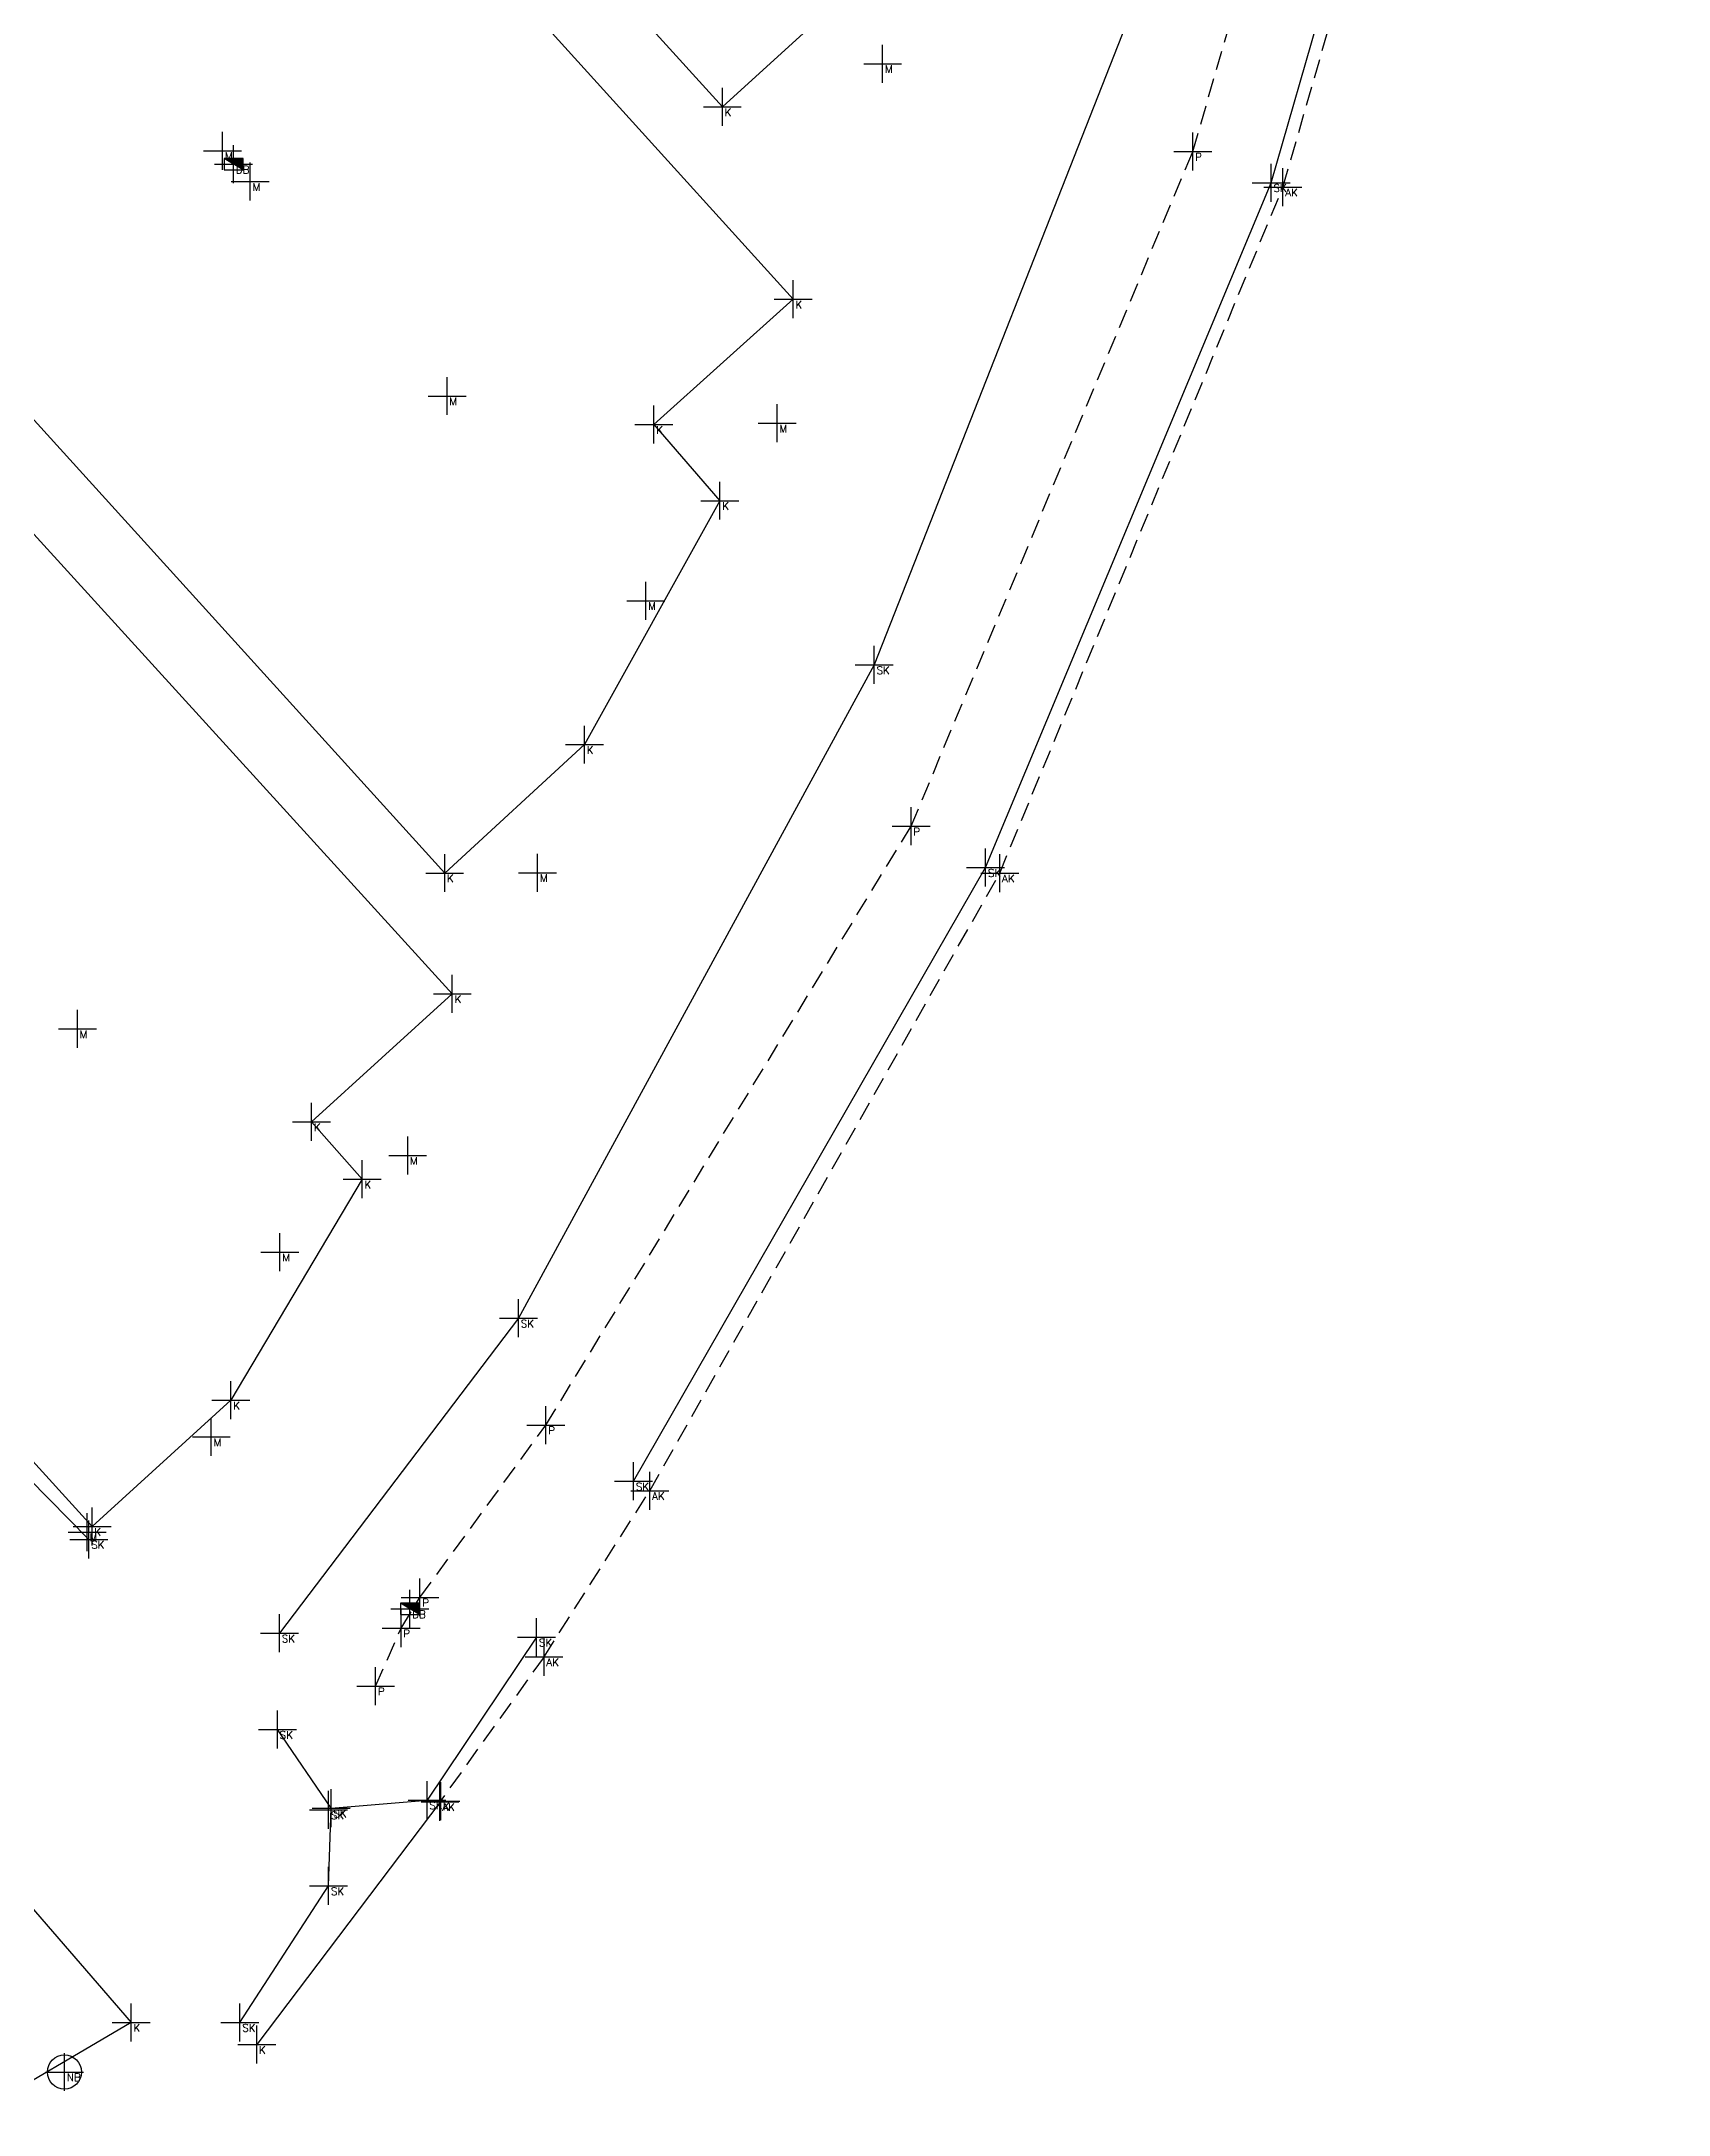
# Model space of a CAD drawing. Header units: metres. Extents: x 113488 to 113987, y 6281306 to 6282136.
# Drawn here: x 113943.1 to 113986, y 6281553.1 to 6281607.7 of the extents above; entities that cross this region are included whole.
import ezdxf
from ezdxf.enums import TextEntityAlignment as Align

# ---------------------------------------------------------------- set-up
doc = ezdxf.new("R2010")
doc.units = ezdxf.units.M
doc.header["$PDMODE"] = 2
doc.header["$PDSIZE"] = 0.5
doc.linetypes.add('DASHED', pattern=[0.75, 0.5, -0.25])
for name, color, linetype in [('M-2VA', 7, 'Continuous'), ('M-3YTOR', 7, 'Continuous'), ('M-BEF-BRUNNAR-INMÄTT', 7, 'Continuous'), ('M-BEF-SLÄNT', 4, 'Continuous'), ('M-BEF-VÄGKANT', 6, 'DASHED'), ('M-BEF-VÄGKANTSTÖD', 1, 'Continuous'), ('M-BRUNNAR', 3, 'Continuous'), ('pntdesc', 1, 'Continuous')]:
    doc.layers.add(name, color=color, linetype=linetype)
doc.styles.get("Standard").update_dxf_attribs({"font": 'simplex8.shx'})

# ---------------------------------------------------------------- blocks, each defined once
blk = doc.blocks.new('meas')
at = {"color": 0}
blk.add_point((0, 0), dxfattribs=at)
at = {"layer": 'pntdesc'}
blk.add_attdef('PNTDESC', text='', height=1, dxfattribs=at).set_placement((0.3, -0.21), align=Align.TOP_LEFT)
blk = doc.blocks.new('BEF-DB')
blk.add_hatch(color=256).paths.add_polyline_path([(-0.25, 0.15), (0.25, -0.15), (0.25, 0.15)])
blk.add_line((0.25, -0.15), (-0.25, 0.15))
at = {"flags": 128}
blk.add_lwpolyline([(-0.25, 0.15), (-0.25, -0.15), (0.25, -0.15), (0.25, 0.15)], close=True, dxfattribs=at)
blk = doc.blocks.new('NB')
at = {"layer": 'M-BRUNNAR', "ltscale": 0.1}
blk.add_circle((0, 0), 0.45, dxfattribs=at)

msp = doc.modelspace()

# ---------------------------------------------------------------- linework, layer by layer
at = {"layer": 'M-BEF-SLÄNT'}
for points in [[(113976.604, 6281701.959, 7.141), (113980.383, 6281683.359, 6.884), (113981.676, 6281665.704, 6.665), (113980.903, 6281646.723, 6.621), (113977.258, 6281627.473, 6.673), (113972.072, 6281609.099, 6.769), (113972.337, 6281609.753, 6.727), (113965.07, 6281591.27, 6.705), (113955.69, 6281574.047, 6.62), (113949.39, 6281565.744, 6.559)], [(113958.724, 6281569.749, 6.474), (113968.006, 6281585.925, 6.582), (113975.535, 6281603.979, 6.601), (113980.982, 6281622.898, 6.673), (113984.282, 6281641.827, 6.761), (113985.521, 6281661.818, 6.877), (113984.454, 6281682.192, 6.93), (113981.119, 6281701.49, 7.065)], [(113914.054, 6281599.384, 6.966), (113915.701, 6281596.511, 7.034), (113925.648, 6281587.385, 7.221), (113933.816, 6281578.921, 7.283), (113944.364, 6281568.217, 7.207)], [(113956.168, 6281565.638, 6.47), (113953.279, 6281561.346, 6.418)], [(113950.75, 6281561.129, 6.191), (113949.334, 6281563.205, 6.248)], [(113948.347, 6281555.482, 6.33), (113950.685, 6281559.084, 6.199), (113950.75, 6281561.129, 6.191), (113953.279, 6281561.346, 6.418)]]:
    msp.add_polyline3d(points, dxfattribs=at)
at = {"layer": 'M-BEF-VÄGKANT'}
for points in [[(113956.364, 6281565.12, 6.423), (113959.152, 6281569.5, 6.468), (113968.378, 6281585.781, 6.571), (113975.844, 6281603.863, 6.604), (113981.326, 6281622.876, 6.699), (113984.794, 6281641.815, 6.782), (113986.011, 6281661.816, 6.898), (113984.823, 6281682.098, 6.971), (113981.528, 6281701.576, 7.097), (113975.995, 6281720.273, 7.135), (113968.532, 6281738.245, 7.214), (113959.29, 6281755.043, 7.3), (113947.622, 6281771.424, 7.397), (113934.945, 6281785.499, 7.46), (113920.506, 6281798.868, 7.563), (113905.126, 6281811.343, 7.701), (113890.083, 6281823.101, 7.767), (113859.28, 6281848.055, 8.154), (113852.159, 6281854.819, 8.224), (113845.318, 6281862.06, 8.29), (113838.336, 6281870.053, 8.329)], [(113951.925, 6281564.35, 5.621), (113952.595, 6281565.878, 5.537), (113953.094, 6281566.689, 5.513), (113956.414, 6281571.231, 5.656), (113966.041, 6281587.017, 5.826), (113973.47, 6281604.801, 5.928), (113978.798, 6281623.256, 5.968), (113982.198, 6281642.257, 6.112), (113983.394, 6281661.867, 6.16), (113982.501, 6281681.89, 6.322), (113979.265, 6281700.884, 6.408)], [(113956.364, 6281565.12, 6.423), (113953.621, 6281561.301, 6.4)]]:
    msp.add_polyline3d(points, dxfattribs=at)
at = {"layer": 'M-BEF-VÄGKANTSTÖD'}
for points in [[(113964.752, 6281609.338, 7.253), (113961.065, 6281605.977, 7.299), (113944.271, 6281624.466, 7.287)], [(113952.933, 6281611.952, 7.341), (113962.932, 6281600.91, 7.358), (113959.261, 6281597.604, 7.299), (113961.002, 6281595.598, 7.325), (113957.429, 6281589.167, 7.335), (113953.745, 6281585.783, 7.373), (113940.789, 6281600.068, 7.345), (113930.213, 6281611.715, 7.321)], [(113942.381, 6281595.305, 7.16), (113953.946, 6281582.6, 7.21), (113950.236, 6281579.221, 7.135), (113951.57, 6281577.71, 7.161), (113948.108, 6281571.887, 7.155), (113944.448, 6281568.555, 7.223), (113928.52, 6281586.081, 7.184)], [(113936.562, 6281565.788, 4.099), (113945.478, 6281555.484, 3.3), (113941.346, 6281553.056, 3.148)], [(113953.641, 6281561.317, 6.422), (113948.79, 6281554.901, 6.384)]]:
    msp.add_polyline3d(points, dxfattribs=at)

# ---------------------------------------------------------------- block references
at = {"layer": 'M-2VA', "color": 150}
ref = msp.add_blockref('meas', (113948.179, 6281604.467, 7.078), dxfattribs=dict(at, xscale=0.2, yscale=0.2, zscale=0.2))
ref.add_attrib('PNTDESC', 'DB', dxfattribs={"layer": 'pntdesc', "height": 0.2}).set_placement((113948.239, 6281604.425, 7.078), align=Align.TOP_LEFT)
ref = msp.add_blockref('meas', (113952.827, 6281566.384, 5.504), dxfattribs=dict(at, xscale=0.2, yscale=0.2, zscale=0.2))
ref.add_attrib('PNTDESC', 'DB', dxfattribs={"layer": 'pntdesc', "height": 0.2}).set_placement((113952.887, 6281566.342, 5.504), align=Align.TOP_LEFT)
at = {"layer": 'M-2VA', "color": 20}
ref = msp.add_blockref('meas', (113943.72, 6281554.177, 3.238), dxfattribs=dict(at, xscale=0.2, yscale=0.2, zscale=0.2))
ref.add_attrib('PNTDESC', 'NB', dxfattribs={"layer": 'pntdesc', "height": 0.2}).set_placement((113943.78, 6281554.135, 3.238), align=Align.TOP_LEFT)
at = {"layer": 'M-3YTOR', "color": 90}
ref = msp.add_blockref('meas', (113965.291, 6281607.116, 7.272), dxfattribs=dict(at, xscale=0.2, yscale=0.2, zscale=0.2))
ref.add_attrib('PNTDESC', 'M', dxfattribs={"layer": 'pntdesc', "height": 0.2}).set_placement((113965.351, 6281607.074, 7.272), align=Align.TOP_LEFT)
at = {"layer": 'M-3YTOR', "color": 130}
ref = msp.add_blockref('meas', (113961.065, 6281605.977, 7.299), dxfattribs=dict(at, xscale=0.2, yscale=0.2, zscale=0.2))
ref.add_attrib('PNTDESC', 'K', dxfattribs={"layer": 'pntdesc', "height": 0.2}).set_placement((113961.125, 6281605.935, 7.299), align=Align.TOP_LEFT)
at = {"layer": 'M-3YTOR', "color": 90}
ref = msp.add_blockref('meas', (113947.89, 6281604.823, 7.076), dxfattribs=dict(at, xscale=0.2, yscale=0.2, zscale=0.2))
ref.add_attrib('PNTDESC', 'M', dxfattribs={"layer": 'pntdesc', "height": 0.2}).set_placement((113947.95, 6281604.781, 7.076), align=Align.TOP_LEFT)
at = {"layer": 'M-3YTOR', "color": 164}
ref = msp.add_blockref('meas', (113973.47, 6281604.801, 5.928), dxfattribs=dict(at, xscale=0.2, yscale=0.2, zscale=0.2))
ref.add_attrib('PNTDESC', 'P', dxfattribs={"layer": 'pntdesc', "height": 0.2}).set_placement((113973.53, 6281604.759, 5.928), align=Align.TOP_LEFT)
at = {"layer": 'M-3YTOR', "color": 90}
ref = msp.add_blockref('meas', (113948.619, 6281604.009, 7.084), dxfattribs=dict(at, xscale=0.2, yscale=0.2, zscale=0.2))
ref.add_attrib('PNTDESC', 'M', dxfattribs={"layer": 'pntdesc', "height": 0.2}).set_placement((113948.679, 6281603.967, 7.084), align=Align.TOP_LEFT)
at = {"layer": 'M-3YTOR', "color": 20}
ref = msp.add_blockref('meas', (113975.535, 6281603.979, 6.601), dxfattribs=dict(at, xscale=0.2, yscale=0.2, zscale=0.2))
ref.add_attrib('PNTDESC', 'SK', dxfattribs={"layer": 'pntdesc', "height": 0.2}).set_placement((113975.595, 6281603.937, 6.601), align=Align.TOP_LEFT)
at = {"layer": 'M-3YTOR', "color": 28}
ref = msp.add_blockref('meas', (113975.844, 6281603.863, 6.604), dxfattribs=dict(at, xscale=0.2, yscale=0.2, zscale=0.2))
ref.add_attrib('PNTDESC', 'AK', dxfattribs={"layer": 'pntdesc', "height": 0.2}).set_placement((113975.904, 6281603.821, 6.604), align=Align.TOP_LEFT)
at = {"layer": 'M-3YTOR', "color": 130}
ref = msp.add_blockref('meas', (113962.932, 6281600.91, 7.358), dxfattribs=dict(at, xscale=0.2, yscale=0.2, zscale=0.2))
ref.add_attrib('PNTDESC', 'K', dxfattribs={"layer": 'pntdesc', "height": 0.2}).set_placement((113962.992, 6281600.868, 7.358), align=Align.TOP_LEFT)
at = {"layer": 'M-3YTOR', "color": 90}
ref = msp.add_blockref('meas', (113953.808, 6281598.357, 7.176), dxfattribs=dict(at, xscale=0.2, yscale=0.2, zscale=0.2))
ref.add_attrib('PNTDESC', 'M', dxfattribs={"layer": 'pntdesc', "height": 0.2}).set_placement((113953.868, 6281598.315, 7.176), align=Align.TOP_LEFT)
at = {"layer": 'M-3YTOR', "color": 130}
ref = msp.add_blockref('meas', (113959.261, 6281597.604, 7.299), dxfattribs=dict(at, xscale=0.2, yscale=0.2, zscale=0.2))
ref.add_attrib('PNTDESC', 'K', dxfattribs={"layer": 'pntdesc', "height": 0.2}).set_placement((113959.321, 6281597.562, 7.299), align=Align.TOP_LEFT)
at = {"layer": 'M-3YTOR', "color": 90}
ref = msp.add_blockref('meas', (113962.509, 6281597.64, 7.341), dxfattribs=dict(at, xscale=0.2, yscale=0.2, zscale=0.2))
ref.add_attrib('PNTDESC', 'M', dxfattribs={"layer": 'pntdesc', "height": 0.2}).set_placement((113962.569, 6281597.598, 7.341), align=Align.TOP_LEFT)
at = {"layer": 'M-3YTOR', "color": 130}
ref = msp.add_blockref('meas', (113961.002, 6281595.598, 7.325), dxfattribs=dict(at, xscale=0.2, yscale=0.2, zscale=0.2))
ref.add_attrib('PNTDESC', 'K', dxfattribs={"layer": 'pntdesc', "height": 0.2}).set_placement((113961.062, 6281595.556, 7.325), align=Align.TOP_LEFT)
at = {"layer": 'M-3YTOR', "color": 90}
ref = msp.add_blockref('meas', (113959.048, 6281592.961, 7.298), dxfattribs=dict(at, xscale=0.2, yscale=0.2, zscale=0.2))
ref.add_attrib('PNTDESC', 'M', dxfattribs={"layer": 'pntdesc', "height": 0.2}).set_placement((113959.108, 6281592.919, 7.298), align=Align.TOP_LEFT)
at = {"layer": 'M-3YTOR', "color": 20}
ref = msp.add_blockref('meas', (113965.07, 6281591.27, 6.705), dxfattribs=dict(at, xscale=0.2, yscale=0.2, zscale=0.2))
ref.add_attrib('PNTDESC', 'SK', dxfattribs={"layer": 'pntdesc', "height": 0.2}).set_placement((113965.13, 6281591.228, 6.705), align=Align.TOP_LEFT)
at = {"layer": 'M-3YTOR', "color": 130}
ref = msp.add_blockref('meas', (113957.429, 6281589.167, 7.335), dxfattribs=dict(at, xscale=0.2, yscale=0.2, zscale=0.2))
ref.add_attrib('PNTDESC', 'K', dxfattribs={"layer": 'pntdesc', "height": 0.2}).set_placement((113957.489, 6281589.125, 7.335), align=Align.TOP_LEFT)
at = {"layer": 'M-3YTOR', "color": 164}
ref = msp.add_blockref('meas', (113966.041, 6281587.017, 5.826), dxfattribs=dict(at, xscale=0.2, yscale=0.2, zscale=0.2))
ref.add_attrib('PNTDESC', 'P', dxfattribs={"layer": 'pntdesc', "height": 0.2}).set_placement((113966.101, 6281586.975, 5.826), align=Align.TOP_LEFT)
at = {"layer": 'M-3YTOR', "color": 20}
ref = msp.add_blockref('meas', (113968.006, 6281585.925, 6.582), dxfattribs=dict(at, xscale=0.2, yscale=0.2, zscale=0.2))
ref.add_attrib('PNTDESC', 'SK', dxfattribs={"layer": 'pntdesc', "height": 0.2}).set_placement((113968.066, 6281585.883, 6.582), align=Align.TOP_LEFT)
at = {"layer": 'M-3YTOR', "color": 130}
ref = msp.add_blockref('meas', (113953.745, 6281585.783, 7.373), dxfattribs=dict(at, xscale=0.2, yscale=0.2, zscale=0.2))
ref.add_attrib('PNTDESC', 'K', dxfattribs={"layer": 'pntdesc', "height": 0.2}).set_placement((113953.805, 6281585.741, 7.373), align=Align.TOP_LEFT)
at = {"layer": 'M-3YTOR', "color": 90}
ref = msp.add_blockref('meas', (113956.194, 6281585.791, 7.286), dxfattribs=dict(at, xscale=0.2, yscale=0.2, zscale=0.2))
ref.add_attrib('PNTDESC', 'M', dxfattribs={"layer": 'pntdesc', "height": 0.2}).set_placement((113956.254, 6281585.749, 7.286), align=Align.TOP_LEFT)
at = {"layer": 'M-3YTOR', "color": 28}
ref = msp.add_blockref('meas', (113968.378, 6281585.781, 6.571), dxfattribs=dict(at, xscale=0.2, yscale=0.2, zscale=0.2))
ref.add_attrib('PNTDESC', 'AK', dxfattribs={"layer": 'pntdesc', "height": 0.2}).set_placement((113968.438, 6281585.739, 6.571), align=Align.TOP_LEFT)
at = {"layer": 'M-3YTOR', "color": 130}
ref = msp.add_blockref('meas', (113953.946, 6281582.6, 7.21), dxfattribs=dict(at, xscale=0.2, yscale=0.2, zscale=0.2))
ref.add_attrib('PNTDESC', 'K', dxfattribs={"layer": 'pntdesc', "height": 0.2}).set_placement((113954.006, 6281582.558, 7.21), align=Align.TOP_LEFT)
at = {"layer": 'M-3YTOR', "color": 90}
ref = msp.add_blockref('meas', (113944.061, 6281581.673, 6.983), dxfattribs=dict(at, xscale=0.2, yscale=0.2, zscale=0.2))
ref.add_attrib('PNTDESC', 'M', dxfattribs={"layer": 'pntdesc', "height": 0.2}).set_placement((113944.121, 6281581.631, 6.983), align=Align.TOP_LEFT)
at = {"layer": 'M-3YTOR', "color": 130}
ref = msp.add_blockref('meas', (113950.236, 6281579.221, 7.135), dxfattribs=dict(at, xscale=0.2, yscale=0.2, zscale=0.2))
ref.add_attrib('PNTDESC', 'K', dxfattribs={"layer": 'pntdesc', "height": 0.2}).set_placement((113950.296, 6281579.179, 7.135), align=Align.TOP_LEFT)
at = {"layer": 'M-3YTOR', "color": 90}
ref = msp.add_blockref('meas', (113952.769, 6281578.339, 7.198), dxfattribs=dict(at, xscale=0.2, yscale=0.2, zscale=0.2))
ref.add_attrib('PNTDESC', 'M', dxfattribs={"layer": 'pntdesc', "height": 0.2}).set_placement((113952.829, 6281578.297, 7.198), align=Align.TOP_LEFT)
at = {"layer": 'M-3YTOR', "color": 130}
ref = msp.add_blockref('meas', (113951.57, 6281577.71, 7.161), dxfattribs=dict(at, xscale=0.2, yscale=0.2, zscale=0.2))
ref.add_attrib('PNTDESC', 'K', dxfattribs={"layer": 'pntdesc', "height": 0.2}).set_placement((113951.63, 6281577.668, 7.161), align=Align.TOP_LEFT)
at = {"layer": 'M-3YTOR', "color": 90}
ref = msp.add_blockref('meas', (113949.402, 6281575.789, 7.101), dxfattribs=dict(at, xscale=0.2, yscale=0.2, zscale=0.2))
ref.add_attrib('PNTDESC', 'M', dxfattribs={"layer": 'pntdesc', "height": 0.2}).set_placement((113949.462, 6281575.747, 7.101), align=Align.TOP_LEFT)
at = {"layer": 'M-3YTOR', "color": 20}
ref = msp.add_blockref('meas', (113955.69, 6281574.047, 6.62), dxfattribs=dict(at, xscale=0.2, yscale=0.2, zscale=0.2))
ref.add_attrib('PNTDESC', 'SK', dxfattribs={"layer": 'pntdesc', "height": 0.2}).set_placement((113955.75, 6281574.005, 6.62), align=Align.TOP_LEFT)
at = {"layer": 'M-3YTOR', "color": 130}
ref = msp.add_blockref('meas', (113948.108, 6281571.887, 7.155), dxfattribs=dict(at, xscale=0.2, yscale=0.2, zscale=0.2))
ref.add_attrib('PNTDESC', 'K', dxfattribs={"layer": 'pntdesc', "height": 0.2}).set_placement((113948.168, 6281571.845, 7.155), align=Align.TOP_LEFT)
at = {"layer": 'M-3YTOR', "color": 164}
ref = msp.add_blockref('meas', (113956.414, 6281571.231, 5.656), dxfattribs=dict(at, xscale=0.2, yscale=0.2, zscale=0.2))
ref.add_attrib('PNTDESC', 'P', dxfattribs={"layer": 'pntdesc', "height": 0.2}).set_placement((113956.474, 6281571.189, 5.656), align=Align.TOP_LEFT)
at = {"layer": 'M-3YTOR', "color": 90}
ref = msp.add_blockref('meas', (113947.592, 6281570.919, 7.232), dxfattribs=dict(at, xscale=0.2, yscale=0.2, zscale=0.2))
ref.add_attrib('PNTDESC', 'M', dxfattribs={"layer": 'pntdesc', "height": 0.2}).set_placement((113947.652, 6281570.877, 7.232), align=Align.TOP_LEFT)
at = {"layer": 'M-3YTOR', "color": 20}
ref = msp.add_blockref('meas', (113958.724, 6281569.749, 6.474), dxfattribs=dict(at, xscale=0.2, yscale=0.2, zscale=0.2))
ref.add_attrib('PNTDESC', 'SK', dxfattribs={"layer": 'pntdesc', "height": 0.2}).set_placement((113958.784, 6281569.707, 6.474), align=Align.TOP_LEFT)
at = {"layer": 'M-3YTOR', "color": 28}
ref = msp.add_blockref('meas', (113959.152, 6281569.5, 6.468), dxfattribs=dict(at, xscale=0.2, yscale=0.2, zscale=0.2))
ref.add_attrib('PNTDESC', 'AK', dxfattribs={"layer": 'pntdesc', "height": 0.2}).set_placement((113959.212, 6281569.458, 6.468), align=Align.TOP_LEFT)
at = {"layer": 'M-3YTOR', "color": 90}
ref = msp.add_blockref('meas', (113944.319, 6281568.41, 7.274), dxfattribs=dict(at, xscale=0.2, yscale=0.2, zscale=0.2))
ref.add_attrib('PNTDESC', 'M', dxfattribs={"layer": 'pntdesc', "height": 0.2}).set_placement((113944.379, 6281568.368, 7.274), align=Align.TOP_LEFT)
at = {"layer": 'M-3YTOR', "color": 130}
ref = msp.add_blockref('meas', (113944.448, 6281568.555, 7.223), dxfattribs=dict(at, xscale=0.2, yscale=0.2, zscale=0.2))
ref.add_attrib('PNTDESC', 'K', dxfattribs={"layer": 'pntdesc', "height": 0.2}).set_placement((113944.508, 6281568.513, 7.223), align=Align.TOP_LEFT)
at = {"layer": 'M-3YTOR', "color": 20}
ref = msp.add_blockref('meas', (113944.364, 6281568.217, 7.207), dxfattribs=dict(at, xscale=0.2, yscale=0.2, zscale=0.2))
ref.add_attrib('PNTDESC', 'SK', dxfattribs={"layer": 'pntdesc', "height": 0.2}).set_placement((113944.424, 6281568.175, 7.207), align=Align.TOP_LEFT)
at = {"layer": 'M-3YTOR', "color": 164}
ref = msp.add_blockref('meas', (113953.094, 6281566.689, 5.513), dxfattribs=dict(at, xscale=0.2, yscale=0.2, zscale=0.2))
ref.add_attrib('PNTDESC', 'P', dxfattribs={"layer": 'pntdesc', "height": 0.2}).set_placement((113953.154, 6281566.647, 5.513), align=Align.TOP_LEFT)
at = {"layer": 'M-3YTOR', "color": 20}
ref = msp.add_blockref('meas', (113949.39, 6281565.744, 6.559), dxfattribs=dict(at, xscale=0.2, yscale=0.2, zscale=0.2))
ref.add_attrib('PNTDESC', 'SK', dxfattribs={"layer": 'pntdesc', "height": 0.2}).set_placement((113949.45, 6281565.702, 6.559), align=Align.TOP_LEFT)
at = {"layer": 'M-3YTOR', "color": 164}
ref = msp.add_blockref('meas', (113952.595, 6281565.878, 5.537), dxfattribs=dict(at, xscale=0.2, yscale=0.2, zscale=0.2))
ref.add_attrib('PNTDESC', 'P', dxfattribs={"layer": 'pntdesc', "height": 0.2}).set_placement((113952.655, 6281565.836, 5.537), align=Align.TOP_LEFT)
at = {"layer": 'M-3YTOR', "color": 20}
ref = msp.add_blockref('meas', (113956.168, 6281565.638, 6.47), dxfattribs=dict(at, xscale=0.2, yscale=0.2, zscale=0.2))
ref.add_attrib('PNTDESC', 'SK', dxfattribs={"layer": 'pntdesc', "height": 0.2}).set_placement((113956.228, 6281565.596, 6.47), align=Align.TOP_LEFT)
at = {"layer": 'M-3YTOR', "color": 28}
ref = msp.add_blockref('meas', (113956.364, 6281565.12, 6.423), dxfattribs=dict(at, xscale=0.2, yscale=0.2, zscale=0.2))
ref.add_attrib('PNTDESC', 'AK', dxfattribs={"layer": 'pntdesc', "height": 0.2}).set_placement((113956.424, 6281565.078, 6.423), align=Align.TOP_LEFT)
at = {"layer": 'M-3YTOR', "color": 164}
ref = msp.add_blockref('meas', (113951.925, 6281564.35, 5.621), dxfattribs=dict(at, xscale=0.2, yscale=0.2, zscale=0.2))
ref.add_attrib('PNTDESC', 'P', dxfattribs={"layer": 'pntdesc', "height": 0.2}).set_placement((113951.985, 6281564.308, 5.621), align=Align.TOP_LEFT)
at = {"layer": 'M-3YTOR', "color": 20}
ref = msp.add_blockref('meas', (113949.334, 6281563.205, 6.248), dxfattribs=dict(at, xscale=0.2, yscale=0.2, zscale=0.2))
ref.add_attrib('PNTDESC', 'SK', dxfattribs={"layer": 'pntdesc', "height": 0.2}).set_placement((113949.394, 6281563.163, 6.248), align=Align.TOP_LEFT)
ref = msp.add_blockref('meas', (113953.279, 6281561.346, 6.418), dxfattribs=dict(at, xscale=0.2, yscale=0.2, zscale=0.2))
ref.add_attrib('PNTDESC', 'SK', dxfattribs={"layer": 'pntdesc', "height": 0.2}).set_placement((113953.339, 6281561.304, 6.418), align=Align.TOP_LEFT)
at = {"layer": 'M-3YTOR', "color": 28}
ref = msp.add_blockref('meas', (113953.621, 6281561.301, 6.4), dxfattribs=dict(at, xscale=0.2, yscale=0.2, zscale=0.2))
ref.add_attrib('PNTDESC', 'AK', dxfattribs={"layer": 'pntdesc', "height": 0.2}).set_placement((113953.681, 6281561.259, 6.4), align=Align.TOP_LEFT)
at = {"layer": 'M-3YTOR', "color": 130}
ref = msp.add_blockref('meas', (113953.641, 6281561.317, 6.422), dxfattribs=dict(at, xscale=0.2, yscale=0.2, zscale=0.2))
ref.add_attrib('PNTDESC', 'K', dxfattribs={"layer": 'pntdesc', "height": 0.2}).set_placement((113953.701, 6281561.275, 6.422), align=Align.TOP_LEFT)
at = {"layer": 'M-3YTOR', "color": 20}
ref = msp.add_blockref('meas', (113950.685, 6281561.085, 6.142), dxfattribs=dict(at, xscale=0.2, yscale=0.2, zscale=0.2))
ref.add_attrib('PNTDESC', 'SK', dxfattribs={"layer": 'pntdesc', "height": 0.2}).set_placement((113950.745, 6281561.043, 6.142), align=Align.TOP_LEFT)
ref = msp.add_blockref('meas', (113950.75, 6281561.129, 6.191), dxfattribs=dict(at, xscale=0.2, yscale=0.2, zscale=0.2))
ref.add_attrib('PNTDESC', 'SK', dxfattribs={"layer": 'pntdesc', "height": 0.2}).set_placement((113950.81, 6281561.087, 6.191), align=Align.TOP_LEFT)
ref = msp.add_blockref('meas', (113950.685, 6281559.084, 6.199), dxfattribs=dict(at, xscale=0.2, yscale=0.2, zscale=0.2))
ref.add_attrib('PNTDESC', 'SK', dxfattribs={"layer": 'pntdesc', "height": 0.2}).set_placement((113950.745, 6281559.042, 6.199), align=Align.TOP_LEFT)
at = {"layer": 'M-3YTOR', "color": 130}
ref = msp.add_blockref('meas', (113945.478, 6281555.484, 3.3), dxfattribs=dict(at, xscale=0.2, yscale=0.2, zscale=0.2))
ref.add_attrib('PNTDESC', 'K', dxfattribs={"layer": 'pntdesc', "height": 0.2}).set_placement((113945.538, 6281555.442, 3.3), align=Align.TOP_LEFT)
at = {"layer": 'M-3YTOR', "color": 20}
ref = msp.add_blockref('meas', (113948.347, 6281555.482, 6.33), dxfattribs=dict(at, xscale=0.2, yscale=0.2, zscale=0.2))
ref.add_attrib('PNTDESC', 'SK', dxfattribs={"layer": 'pntdesc', "height": 0.2}).set_placement((113948.407, 6281555.44, 6.33), align=Align.TOP_LEFT)
at = {"layer": 'M-3YTOR', "color": 130}
ref = msp.add_blockref('meas', (113948.79, 6281554.901, 6.384), dxfattribs=dict(at, xscale=0.2, yscale=0.2, zscale=0.2))
ref.add_attrib('PNTDESC', 'K', dxfattribs={"layer": 'pntdesc', "height": 0.2}).set_placement((113948.85, 6281554.859, 6.384), align=Align.TOP_LEFT)
at = {"layer": 'M-BEF-BRUNNAR-INMÄTT'}
for name, p in [('BEF-DB', (113948.179, 6281604.467, 7.078)), ('BEF-DB', (113952.827, 6281566.384, 5.504)), ('NB', (113943.72, 6281554.177, 3.238))]:
    msp.add_blockref(name, p, dxfattribs=at)

doc.saveas('drawing.dxf')
